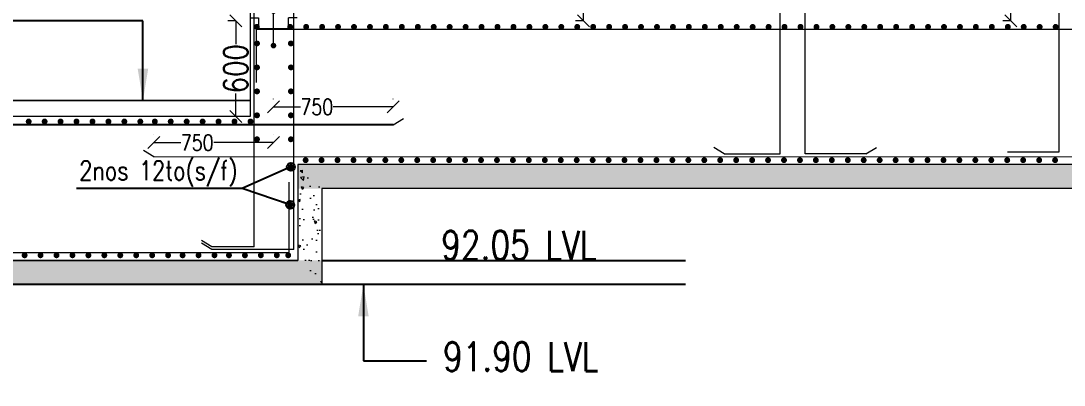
# Model space of a CAD drawing. Header units: millimetres. Extents: x -586673698 to -573385747, y -389867798 to -389752240.
# Drawn here: x -586615090 to -586608547, y -389860153 to -389857872 of the extents above; entities that cross this region are included whole.
import ezdxf
from ezdxf.enums import TextEntityAlignment as Align

# ---------------------------------------------------------------- set-up
doc = ezdxf.new("R2010")
doc.units = ezdxf.units.MM
doc.header["$LTSCALE"] = 100
for name, color, linetype, lineweight in [('dim', 11, 'Continuous', 13), ('FOOTING', 6, 'Continuous', 13), ('REIN', 1, 'Continuous', 20)]:
    doc.layers.add(name, color=color, linetype=linetype, lineweight=lineweight)
doc.layers.add('Layer1', color=7, linetype='Continuous')
doc.layers.add('text', color=7, linetype='Continuous')
doc.styles.add('combine', font='romanc.shx', dxfattribs={"width": 0.8})
doc.styles.add('simplex-0.8', font='simplex.shx', dxfattribs={"width": 0.8})
doc.styles.add('TIMESNEWROMAN', font='times.ttf')
doc.dimstyles.new('75 ISO', dxfattribs={"dimtxt": 100, "dimasz": 75, "dimexe": 75, "dimexo": 0.7, "dimgap": 0.4, "dimtad": 0, "dimtoh": 1, "dimdec": 0, "dimdsep": 46, "dimtxsty": 'combine', "dimblk": 'OBLIQUE', "dimcen": 0, "dimclrd": 11, "dimclre": 2, "dimclrt": 4, "dimadec": 1, "dimazin": 2, "dimtfac": 1, "dimtdec": 0, "dimtmove": 2, "dimatfit": 3, "dimldrblk": 'OBLIQUE', "dimfxl": 0, "dimtolj": 1, "dimtzin": 0, "dimlwd": -1, "dimlwe": -1, "dimarcsym": 0})
doc.dimstyles.new('FOOTINF DIM', dxfattribs={"dimtxt": 250, "dimasz": 40, "dimexe": 50, "dimexo": 80, "dimgap": 35, "dimtad": 1, "dimtoh": 1, "dimdec": 0, "dimzin": 1, "dimdsep": 46, "dimtxsty": 'TIMESNEWROMAN', "dimblk": 'TICK', "dimcen": 2, "dimclrd": 7, "dimclre": 250, "dimclrt": 32, "dimadec": 1, "dimazin": 0, "dimtfac": 1, "dimtdec": 0, "dimtix": 1, "dimtmove": 1, "dimatfit": 3, "dimfxl": 0, "dimlwd": -1, "dimlwe": -1, "dimarcsym": 0})
doc.dimstyles.get("Standard").update_dxf_attribs({"dimtxt": 0.18, "dimasz": 0.18, "dimexe": 0.18, "dimexo": 0.0625, "dimgap": 0.09, "dimtad": 0, "dimtih": 1, "dimtoh": 1, "dimdec": 4, "dimzin": 0, "dimdsep": 46, "dimtxsty": 'Standard', "dimcen": 0.09, "dimadec": 0, "dimazin": 0, "dimtfac": 1, "dimtdec": 4, "dimtofl": 0, "dimtmove": 0, "dimatfit": 3, "dimfxl": 0, "dimtolj": 1, "dimtzin": 0, "dimarcsym": 0})

# ---------------------------------------------------------------- blocks, each defined once
blk = doc.blocks.new('_Oblique')
at = {"color": 0, "linetype": 'ByBlock', "lineweight": -2}
blk.add_line((-0.5, -0.5), (0.5, 0.5), dxfattribs=at)
blk = doc.blocks.new('*D575')
at = {"layer": 'Defpoints', "color": 0, "transparency": 16777216}
for p in [(-586611561.4, -389853871.3), (-586611174.6, -389853871.3, 3.1), (-586611174.5, -389857870.9, 3.1)]:
    blk.add_point(p, dxfattribs=at)
at = {"layer": 'dim', "color": 2, "transparency": 16777216}
for p, q in [((-586611560.7, -389853871.3), (-586611611.4, -389853871.3)), ((-586611560.7, -389857870.9), (-586611611.4, -389857870.9))]:
    blk.add_line(p, q, dxfattribs=at)
at = {"layer": 'dim', "color": 11, "transparency": 16777216}
for p, q in [((-586611561.4, -389853871.3), (-586611561.4, -389855659.3)), ((-586611561.4, -389857870.9), (-586611561.4, -389856082.9))]:
    blk.add_line(p, q, dxfattribs=at)
at = {"layer": 'dim', "color": 11, "transparency": 16777216, "xscale": 75, "yscale": 75, "zscale": 75}
for p, rotation in [((-586611561.4, -389853871.3), 90.00068817298911), ((-586611561.4, -389857870.9), 270.0006881729891)]:
    blk.add_blockref('_Oblique', p, dxfattribs=dict(at, rotation=rotation))
at = {"layer": 'dim', "color": 4, "transparency": 16777216, "insert": (-586611561.4, -389855871.1), "char_height": 150, "attachment_point": 5, "rotation": 270.00069, "style": 'simplex-0.8'}
blk.add_mtext('\\A1;4000', dxfattribs=at)
blk = doc.blocks.new('*D601')
at = {"layer": 'Defpoints', "color": 0, "transparency": 16777216}
for p in [(-586608752.3, -389855271.6, -5.7), (-586608882.2, -389857871.6), (-586608752.3, -389857871.6, 46.9)]:
    blk.add_point(p, dxfattribs=at)
at = {"layer": 'dim', "color": 2, "transparency": 16777216}
for p, q in [((-586608881.5, -389855271.6), (-586608932.2, -389855271.6)), ((-586608883.1, -389857871.6), (-586608932.2, -389857871.6))]:
    blk.add_line(p, q, dxfattribs=at)
at = {"layer": 'dim', "color": 11, "transparency": 16777216}
for p, q in [((-586608882.2, -389855271.6), (-586608882.2, -389856359.8)), ((-586608882.2, -389857871.6), (-586608882.2, -389856783.4))]:
    blk.add_line(p, q, dxfattribs=at)
at = {"layer": 'dim', "color": 11, "transparency": 16777216, "xscale": 75, "yscale": 75, "zscale": 75}
for p, rotation in [((-586608882.2, -389855271.6), 90), ((-586608882.2, -389857871.6), 270)]:
    blk.add_blockref('_Oblique', p, dxfattribs=dict(at, rotation=rotation))
at = {"layer": 'dim', "color": 4, "transparency": 16777216, "insert": (-586608882.2, -389856571.6), "char_height": 150, "attachment_point": 5, "rotation": 90, "style": 'simplex-0.8'}
blk.add_mtext('\\A1;2600', dxfattribs=at)
blk = doc.blocks.new('R5T')
at = {"layer": 'REIN', "color": 4, "lineweight": 20}
for p, q in [((3073133, -1156537), (3073161, -1156537)), ((3073161, -1156570.3), (3073161, -1156537)), ((3073208.5, -1156624.9), (3073208.5, -1156515.7)), ((3073283, -1156536.5), (3073256.1, -1156536.5)), ((3073256.1, -1156536.5), (3073256.1, -1156570.3)), ((3073256.1, -1156570.3), (3073161, -1156570.3))]:
    blk.add_line(p, q, dxfattribs=at)
at = {"layer": 'REIN', "color": 4, "linetype": 'Continuous', "lineweight": 20, "const_width": 8.82}
for points in [[(3073204.1, -1156515.7, 1), (3073212.9, -1156515.7, 1)], [(3073204.1, -1156624.9, 1), (3073212.9, -1156624.9, 1)]]:
    blk.add_lwpolyline(points, format="xyb", close=True, dxfattribs=at)
blk = doc.blocks.new('TICK')
at = {"color": 13, "const_width": 0.1}
for points in [[(0, -3), (0, 3)], [(-2.12, -2.12), (2.12, 2.12)], [(-3, 0), (3, 0)]]:
    blk.add_lwpolyline(points, dxfattribs=at)
blk = doc.blocks.new('*U537')
at = {"layer": 'REIN', "lineweight": 13, "const_width": 18.4}
blk.add_lwpolyline([(9.2, 0, -1), (-9.2, 0, -1)], format="xyb", close=True, dxfattribs=at)
blk = doc.blocks.new('*D685')
at = {"layer": 'Defpoints', "color": 0, "transparency": 16777216}
for p in [(-586613352.8, -389857871.6, -39.2), (-586613742.1, -389858471.6), (-586613652.7, -389858471.6, 189.4)]:
    blk.add_point(p, dxfattribs=at)
at = {"layer": 'dim', "color": 2, "transparency": 16777216}
for p, q in [((-586613741.6, -389857871.6), (-586613792.1, -389857871.6)), ((-586613762.1, -389858471.6), (-586613792.1, -389858471.6))]:
    blk.add_line(p, q, dxfattribs=at)
at = {"layer": 'dim', "color": 11, "transparency": 16777216}
for p, q in [((-586613742.1, -389857871.6), (-586613742.1, -389858016.9)), ((-586613742.1, -389858471.6), (-586613742.1, -389858326.3))]:
    blk.add_line(p, q, dxfattribs=at)
at = {"layer": 'dim', "color": 11, "transparency": 16777216, "xscale": 75, "yscale": 75, "zscale": 75}
for p, rotation in [((-586613742.1, -389857871.6), 90), ((-586613742.1, -389858471.6), 270)]:
    blk.add_blockref('_Oblique', p, dxfattribs=dict(at, rotation=rotation))
at = {"layer": 'dim', "color": 4, "transparency": 16777216, "insert": (-586613742.1, -389858171.6), "char_height": 150, "attachment_point": 5, "rotation": 90, "style": 'simplex-0.8'}
blk.add_mtext('\\A1;600', dxfattribs=at)
blk = doc.blocks.new('*D669')
at = {"layer": 'Defpoints', "color": 0, "transparency": 16777216}
for p in [(-586612755.7, -389858410.8), (-586613505.6, -389858460.4, 4012.4), (-586612755.7, -389858460.4, 3271.1)]:
    blk.add_point(p, dxfattribs=at)
at = {"layer": 'dim', "color": 2, "transparency": 16777216}
for p, q in [((-586613505.6, -389858362.1), (-586613505.6, -389858360.8)), ((-586612755.7, -389858362.3), (-586612755.7, -389858360.8))]:
    blk.add_line(p, q, dxfattribs=at)
at = {"layer": 'dim', "color": 11, "transparency": 16777216}
for p, q in [((-586613505.6, -389858410.8), (-586613337.2, -389858410.8)), ((-586612755.7, -389858410.8), (-586613130.6, -389858410.8))]:
    blk.add_line(p, q, dxfattribs=at)
at = {"layer": 'dim', "color": 11, "transparency": 16777216, "xscale": 75, "yscale": 75, "zscale": 75, "rotation": 180}
blk.add_blockref('_Oblique', (-586613505.6, -389858410.8), dxfattribs=at)
at = {"layer": 'dim', "color": 11, "transparency": 16777216, "xscale": 75, "yscale": 75, "zscale": 75}
blk.add_blockref('_Oblique', (-586612755.7, -389858410.8), dxfattribs=at)
at = {"layer": 'dim', "color": 4, "transparency": 16777216, "insert": (-586613233.9, -389858410.8), "char_height": 100, "attachment_point": 5, "style": 'simplex-0.8'}
blk.add_mtext('\\A1;750', dxfattribs=at)
blk = doc.blocks.new('*D670')
at = {"layer": 'Defpoints', "color": 0, "transparency": 16777216}
for p in [(-586613505.7, -389858634.5), (-586614255.7, -389858684.1, 4012.4), (-586613505.7, -389858684.1, 3271.1)]:
    blk.add_point(p, dxfattribs=at)
at = {"layer": 'dim', "color": 2, "transparency": 16777216}
for p, q in [((-586614255.7, -389858585.8), (-586614255.7, -389858584.5)), ((-586613505.7, -389858586), (-586613505.7, -389858584.5))]:
    blk.add_line(p, q, dxfattribs=at)
at = {"layer": 'dim', "color": 11, "transparency": 16777216}
for p, q in [((-586614255.7, -389858634.5), (-586614087.2, -389858634.5)), ((-586613505.7, -389858634.5), (-586613880.7, -389858634.5))]:
    blk.add_line(p, q, dxfattribs=at)
at = {"layer": 'dim', "color": 11, "transparency": 16777216, "xscale": 75, "yscale": 75, "zscale": 75, "rotation": 180}
blk.add_blockref('_Oblique', (-586614255.7, -389858634.5), dxfattribs=at)
at = {"layer": 'dim', "color": 11, "transparency": 16777216, "xscale": 75, "yscale": 75, "zscale": 75}
blk.add_blockref('_Oblique', (-586613505.7, -389858634.5), dxfattribs=at)
at = {"layer": 'dim', "color": 4, "transparency": 16777216, "insert": (-586613983.9, -389858634.5), "char_height": 100, "attachment_point": 5, "style": 'simplex-0.8'}
blk.add_mtext('\\A1;750', dxfattribs=at)

msp = doc.modelspace()

# ---------------------------------------------------------------- hatches: boundary and pattern name
at = {"layer": 'dim', "lineweight": 5}
h = msp.add_hatch(dxfattribs=at)
h.set_pattern_fill('AR-CONC', color=8, angle=180)
h.set_pattern_definition([(50, (-587026735.93, -389858609.28), (182.18467, -15.939086), [19.05, -209.55]), (355, (-587026735.93, -389858609.28), (-35.24342, 191.056845), [15.24, -167.640584]), (100.451445, (-587026720.75, -389858610.61), (146.94125, 175.11775), [16.19001, -178.090245]), (46.1842, (-587026735.93, -389858558.48), (271.07904, -42.04233), [28.575, -314.325]), (96.63556, (-587026713.34, -389858562), (237.40413, 247.42612), [24.28502, -267.1356]), (351.18415, (-587026735.93, -389858558.48), (237.40413, 247.42612), [22.85997, -251.45973]), (21, (-587026710.53, -389858571.18), (151.61439, -102.2652), [19.05, -209.55]), (326, (-587026710.53, -389858571.18), (61.80203, 184.18797), [15.24, -167.64]), (71.451445, (-587026697.9, -389858579.7), (213.41642, 81.92277), [16.19001, -178.08994]), (37.5, (-587026735.93, -389858609.284), (3.088603, 84.555039), [0, -165.608, 0, -170.18, 0, -168.275]), (7.5, (-587026735.93, -389858609.28), (66.819663, 100.180575), [0, -97.028, 0, -161.798, 0, -64.135]), (327.5, (-587026792.57, -389858609.284), (135.590595, -5.728744), [0, -63.5, 0, -198.12, 0, -262.89]), (317.5, (-587026817.97, -389858609.28), (148.12918, 25.42649), [0, -82.55, 0, -131.572, 0, -186.69])])
h.paths.add_polyline_path([(-586603127.7, -389858771.6), (-586603127.7, -389858921.6), (-586613352.7, -389858921.6), (-586613352.7, -389858771.6)])
h.paths.add_polyline_path([(-586606642.1, -389858765.5), (-586607286.4, -389858765.5), (-586607286.4, -389858926.1), (-586606642.1, -389858926.1)], flags=9)
h = msp.add_hatch(dxfattribs=at)
h.set_pattern_fill('AR-CONC', color=8, angle=270)
h.set_pattern_definition([(140, (-586613493.42, -390281871.11), (15.939086, 182.18467), [19.05, -209.55]), (85, (-586613493.42, -390281871.11), (-191.056845, -35.24342), [15.24, -167.640584]), (190.451445, (-586613492.1, -390281855.93), (-175.11775, 146.94125), [16.19001, -178.090245]), (136.1842, (-586613544.22, -390281871.11), (42.04233, 271.07904), [28.575, -314.325]), (186.63556, (-586613540.72, -390281848.52), (-247.42612, 237.40413), [24.28502, -267.1356]), (81.18415, (-586613544.22, -390281871.1), (-247.42612, 237.40413), [22.85997, -251.45973]), (111, (-586613531.52, -390281845.71), (102.2652, 151.61439), [19.05, -209.55]), (56, (-586613531.52, -390281845.71), (-184.18797, 61.80203), [15.24, -167.64]), (161.451445, (-586613523, -390281833.08), (-81.92277, 213.41642), [16.19001, -178.08994]), (127.5, (-586613493.424, -390281871.11), (-84.555039, 3.088603), [0, -165.608, 0, -170.18, 0, -168.275]), (97.5, (-586613493.42, -390281871.11), (-100.180575, 66.819663), [0, -97.028, 0, -161.798, 0, -64.135]), (57.5, (-586613493.424, -390281927.754), (5.728744, 135.590595), [0, -63.5, 0, -198.12, 0, -262.89]), (47.5, (-586613493.42, -390281953.15), (-25.42649, 148.12918), [0, -82.55, 0, -131.572, 0, -186.69])])
h.paths.add_polyline_path([(-586613352.7, -389858771.6), (-586613202.7, -389858921.6), (-586613202.7, -389859521.5), (-586613352.7, -389859371.5)])
h.paths.add_polyline_path([(-586613331.1, -389862418.1), (-586613337.2, -389862421.6), (-586613176.6, -389862421.6), (-586613181.1, -389862421.6), (-586613256.9, -389862421.6)])
h = msp.add_hatch(dxfattribs=at)
h.set_pattern_fill('AR-CONC', color=8, angle=180)
h.set_pattern_definition([(50, (-587025651.6, -389858609.28), (182.18467, -15.939086), [19.05, -209.55]), (355, (-587025651.6, -389858609.28), (-35.24342, 191.056845), [15.24, -167.640584]), (100.451445, (-587025636.41, -389858610.61), (146.94125, 175.11775), [16.19001, -178.090245]), (46.1842, (-587025651.6, -389858558.48), (271.07904, -42.04233), [28.575, -314.325]), (96.63556, (-587025629, -389858562), (237.40413, 247.42612), [24.28502, -267.1356]), (351.18415, (-587025651.6, -389858558.48), (237.40413, 247.42612), [22.85997, -251.45973]), (21, (-587025626.2, -389858571.18), (151.61439, -102.2652), [19.05, -209.55]), (326, (-587025626.2, -389858571.18), (61.80203, 184.18797), [15.24, -167.64]), (71.451445, (-587025613.56, -389858579.7), (213.41642, 81.92277), [16.19001, -178.08994]), (37.5, (-587025651.596, -389858609.284), (3.088603, 84.555039), [0, -165.608, 0, -170.18, 0, -168.275]), (7.5, (-587025651.6, -389858609.28), (66.819663, 100.180575), [0, -97.028, 0, -161.798, 0, -64.135]), (327.5, (-587025708.24, -389858609.284), (135.590595, -5.728744), [0, -63.5, 0, -198.12, 0, -262.89]), (317.5, (-587025733.64, -389858609.28), (148.12918, 25.42649), [0, -82.55, 0, -131.572, 0, -186.69])])
h.paths.add_polyline_path([(-586602043.3, -389858771.6), (-586602043.3, -389858921.6), (-586612268.4, -389858921.6), (-586612268.4, -389858771.6)])
h.paths.add_polyline_path([(-586605557.7, -389858765.5), (-586606202.1, -389858765.5), (-586606202.1, -389858926.1), (-586605557.7, -389858926.1)], flags=9)
h = msp.add_hatch(dxfattribs=at)
h.set_pattern_fill('AR-CONC', color=8, angle=180)
h.set_pattern_definition([(50, (-587022902.16, -389858609.28), (182.18467, -15.939086), [19.05, -209.55]), (355, (-587022902.16, -389858609.28), (-35.24342, 191.056845), [15.24, -167.640584]), (100.451445, (-587022886.98, -389858610.61), (146.94125, 175.11775), [16.19001, -178.090245]), (46.1842, (-587022902.16, -389858558.48), (271.07904, -42.04233), [28.575, -314.325]), (96.63556, (-587022879.57, -389858562), (237.40413, 247.42612), [24.28502, -267.1356]), (351.18415, (-587022902.16, -389858558.48), (237.40413, 247.42612), [22.85997, -251.45973]), (21, (-587022876.76, -389858571.18), (151.61439, -102.2652), [19.05, -209.55]), (326, (-587022876.76, -389858571.18), (61.80203, 184.18797), [15.24, -167.64]), (71.451445, (-587022864.12, -389858579.7), (213.41642, 81.92277), [16.19001, -178.08994]), (37.5, (-587022902.16, -389858609.284), (3.088603, 84.555039), [0, -165.608, 0, -170.18, 0, -168.275]), (7.5, (-587022902.16, -389858609.28), (66.819663, 100.180575), [0, -97.028, 0, -161.798, 0, -64.135]), (327.5, (-587022958.8, -389858609.284), (135.590595, -5.728744), [0, -63.5, 0, -198.12, 0, -262.89]), (317.5, (-587022984.2, -389858609.28), (148.12918, 25.42649), [0, -82.55, 0, -131.572, 0, -186.69])])
h.paths.add_polyline_path([(-586599293.9, -389858771.6), (-586599293.9, -389858921.6), (-586609519, -389858921.6), (-586609519, -389858771.6)])
h.paths.add_polyline_path([(-586602808.3, -389858765.5), (-586603452.6, -389858765.5), (-586603452.6, -389858926.1), (-586602808.3, -389858926.1)], flags=9)
h = msp.add_hatch(dxfattribs=at)
h.set_pattern_fill('AR-CONC', color=8, angle=180)
h.set_pattern_definition([(50, (-587036436.07, -389859208.51), (182.18467, -15.939086), [19.05, -209.55]), (355, (-587036436.07, -389859208.51), (-35.24342, 191.056845), [15.24, -167.640584]), (100.451445, (-587036420.89, -389859209.84), (146.94125, 175.11775), [16.19001, -178.090245]), (46.1842, (-587036436.07, -389859157.7), (271.07904, -42.04233), [28.575, -314.325]), (96.63556, (-587036413.48, -389859161.21), (237.40413, 247.42612), [24.28502, -267.1356]), (351.18415, (-587036436.07, -389859157.7), (237.40413, 247.42612), [22.85997, -251.45973]), (21, (-587036410.67, -389859170.41), (151.61439, -102.2652), [19.05, -209.55]), (326, (-587036410.67, -389859170.41), (61.80203, 184.18797), [15.24, -167.64]), (71.451445, (-587036398.03, -389859178.93), (213.41642, 81.92277), [16.19001, -178.08994]), (37.5, (-587036436.07, -389859208.51), (3.088603, 84.555039), [0, -165.608, 0, -170.18, 0, -168.275]), (7.5, (-587036436.07, -389859208.51), (66.819663, 100.180575), [0, -97.028, 0, -161.798, 0, -64.135]), (327.5, (-587036492.71, -389859208.51), (135.590595, -5.728744), [0, -63.5, 0, -198.12, 0, -262.89]), (317.5, (-587036518.11, -389859208.51), (148.12918, 25.42649), [0, -82.55, 0, -131.572, 0, -186.69])])
h.paths.add_polyline_path([(-586613202.7, -389859370.8), (-586613202.7, -389859521.5), (-586623052.9, -389859520.8), (-586623052.9, -389859370.8)])
h.paths.add_polyline_path([(-586616983.1, -389859370.8), (-586616986.5, -389859364.7), (-586616986.5, -389859525.4), (-586616986.5, -389859520.8), (-586616986.5, -389859445)])

# ---------------------------------------------------------------- linework, layer by layer
for p, q in [((-586613652.7, -389858371.6, 189.4), (-586622602.9, -389858371.5, -1062.9)), ((-586613202.7, -389859371.5, -1116), (-586610921.5, -389859371.5, -1116)), ((-586613202.7, -389859521.5, -1116), (-586610921.5, -389859521.5, -1116))]:
    msp.add_line(p, q)
at = {"color": 1}
msp.add_line((-586612755.7, -389858523.3, -1139.5), (-586623502, -389858520.7, -352.5), dxfattribs=at)
at = {"color": 3}
msp.add_line((-586623052.9, -389859521.5, 1606.8), (-586613202.7, -389859521.5, -1116), dxfattribs=at)
at = {"layer": 'FOOTING', "color": 3, "linetype": 'Continuous', "lineweight": 9, "ltscale": 0.8}
for p, q in [((-586613652.7, -389853371.7, -1289.9), (-586613652.7, -389858471.6, 189.4)), ((-586613652.7, -389858471.6, 189.4), (-586622602.9, -389858471.5, -1062.9)), ((-586596552.7, -389858771.6, -1281), (-586613352.7, -389858771.6, -1292.8)), ((-586613352.7, -389858771.6, -1292.8), (-586613352.7, -389859371.5, -1116)), ((-586594181.6, -389858921.6, -1278), (-586613202.7, -389858921.6, -1289.7)), ((-586613202.6, -389858921.6, -1289.7), (-586613202.7, -389859521.5, -1116)), ((-586622902.9, -389859371.5, 1633.2), (-586613352.7, -389859371.5, 1604.8)), ((-586613352.7, -389859371.5, 1604.8), (-586622902.9, -389859371.5, 1606.8))]:
    msp.add_line(p, q, dxfattribs=at)
at = {"layer": 'REIN', "lineweight": 13}
for p, q in [((-586613627.7, -389859286.4, 176.8), (-586613627.7, -389853406.6, -36.8)), ((-586610327.7, -389858704.7, -3.4), (-586610327.7, -389853384.1, 1246.9)), ((-586610171.4, -389858704.7, -3.4), (-586610171, -389853394.4, -1296.1)), ((-586613377.7, -389859304.1, 189.9), (-586613377.7, -389853431.6, -36.8)), ((-586608578.2, -389858692, -2413.3), (-586608578.2, -389855287.7, -992.2)), ((-586594287.4, -389857928, -16.6), (-586613615.2, -389857925.9, 17.3)), ((-586613615.1, -389857925.9, 17.3), (-586613615.1, -389858257.2, -1245.8)), ((-586612755.7, -389858523.3, -1139.5), (-586612690.3, -389858484.1, -1145.7)), ((-586614255.7, -389858722.3, -1322), (-586614321, -389858683.2, -1328.1)), ((-586610678.6, -389858704.7, -8.6), (-586610743.9, -389858665.5, -14.8)), ((-586610678.6, -389858704.7, -8.6), (-586610328.2, -389858704.7, -3.4)), ((-586609790.1, -389858704.4, 0.4), (-586610171.4, -389858703.5, -3.1)), ((-586609790.1, -389858704.4, 0.4), (-586609724.7, -389858665.2, -5.8)), ((-586608901.9, -389858692, -2413.3), (-586608578.2, -389858692, -2413.3)), ((-586614255.7, -389858722.3, -1322), (-586594313.3, -389858721.6, -5.9)), ((-586613409.9, -389858882.2, 1604.5), (-586613409.9, -389859321.5, 1604.5)), ((-586613892.2, -389859304.1, 1611.8), (-586613957.6, -389859264.9, 1605.6)), ((-586613891.8, -389859286.4, 176.8), (-586613957.2, -389859247.3, 170.7)), ((-586613627.3, -389859286.4, 176.8), (-586613891.8, -389859286.4, 176.8)), ((-586622871.9, -389859321.5, 1631.1), (-586613409.9, -389859321.5, 1604.5)), ((-586613377.7, -389859304.1, 1611.8), (-586613892.2, -389859304.1, 1611.8))]:
    msp.add_line(p, q, dxfattribs=at)
at = {"layer": 'REIN', "lineweight": 13, "const_width": 18.4}
for points, elevation in [([(-586613618.1, -389858013.4, 1), (-586613599.7, -389858013.4, 1)], -1293.1), ([(-586613405.6, -389858013.4, 1), (-586613387.2, -389858013.4, 1)], -1293.1), ([(-586613618.1, -389858163.4, 1), (-586613599.7, -389858163.4, 1)], -1293.1), ([(-586613405.6, -389858163.4, 1), (-586613387.2, -389858163.4, 1)], -1293.1), ([(-586613618.1, -389858313.4, 1), (-586613599.7, -389858313.4, 1)], -1293.1), ([(-586613405.6, -389858313.4, 1), (-586613387.2, -389858313.4, 1)], -1293.1), ([(-586613618.1, -389858463.4, 1), (-586613599.7, -389858463.4, 1)], -1293.1), ([(-586613405.6, -389858463.4, 1), (-586613387.2, -389858463.4, 1)], -1293.1), ([(-586613618.2, -389858613.4, 1), (-586613599.8, -389858613.4, 1)], -1293.1), ([(-586613405.6, -389858613.4, 1), (-586613387.2, -389858613.4, 1)], -1293.1), ([(-586613387.1, -389858786.3, -1), (-586613405.5, -389858786.3, -1)], 347.9), ([(-586613391.2, -389859024.2, -1), (-586613409.6, -389859024.2, -1)], 347.9)]:
    msp.add_lwpolyline(points, format="xyb", close=True, dxfattribs=dict(at, elevation=elevation))

# ---------------------------------------------------------------- block references
at = {"layer": 'Layer1', "color": 0, "linetype": 'ByBlock', "lineweight": -2, "extrusion": (0, 0, -1), "zscale": -1}
for p in [(586613609.9, -389857909.5), (586613400.7, -389857909.5), (586613300.7, -389857909.5), (586613200.7, -389857909.5), (586613100.7, -389857909.5), (586613000.7, -389857909.5), (586612900.7, -389857909.5), (586612800.7, -389857909.5), (586612700.7, -389857909.5), (586612600.7, -389857909.5), (586612500.7, -389857909.5), (586612400.7, -389857909.5), (586612300.7, -389857909.5), (586612200.7, -389857909.5), (586612100.7, -389857909.5), (586612000.7, -389857909.5), (586611900.7, -389857909.5), (586611800.7, -389857909.5), (586611700.7, -389857909.5), (586611600.7, -389857909.5), (586611500.7, -389857909.5), (586611400.7, -389857909.5), (586611300.7, -389857909.5), (586611200.7, -389857909.5), (586611100.7, -389857909.5), (586611000.7, -389857909.5), (586610900.7, -389857909.5), (586610800.7, -389857909.5), (586610700.7, -389857909.5), (586610600.7, -389857909.5), (586610500.7, -389857909.5), (586610400.7, -389857909.5), (586610300.7, -389857909.5), (586610200.7, -389857909.5), (586610100.7, -389857909.5), (586610000.7, -389857909.5), (586609900.7, -389857909.5), (586609800.7, -389857909.5), (586609700.7, -389857909.5), (586609600.7, -389857909.5), (586609500.7, -389857909.5), (586609400.7, -389857909.5), (586609300.7, -389857909.5), (586609200.7, -389857909.5), (586609100.7, -389857909.5), (586609000.7, -389857909.5), (586608900.7, -389857909.5), (586608800.7, -389857909.5), (586608700.7, -389857909.5), (586608600.7, -389857909.5), (586615040.8, -389858502.1, -176.8), (586614940.8, -389858502.1, -176.8), (586614840.8, -389858502.1, -176.8), (586614740.8, -389858502.1, -176.8), (586614640.8, -389858502.1, -176.8), (586614540.8, -389858502.1, -176.8), (586614440.8, -389858502.1, -176.8), (586614340.8, -389858502.1, -176.8), (586614250, -389858502.1, -176.8), (586614150, -389858502.1, -176.8), (586614050, -389858502.1, -176.8), (586613950, -389858502.1, -176.8), (586613850, -389858502.1, -176.8), (586613750, -389858502.1, -176.8), (586613650, -389858502.1, -176.8), (586613304.1, -389858744.2), (586613204.1, -389858744.2), (586613104.1, -389858744.2), (586613004.1, -389858744.2), (586612904.1, -389858744.2), (586612804.1, -389858744.2), (586612704.1, -389858744.2), (586612604.1, -389858744.2), (586612504.1, -389858744.2), (586612404.1, -389858744.2), (586612304.1, -389858744.2), (586612204.1, -389858744.2), (586612104.1, -389858744.2), (586612004.1, -389858744.2), (586611904.1, -389858744.2), (586611804.1, -389858744.2), (586611704.1, -389858744.2), (586611604.1, -389858744.2), (586611504.1, -389858744.2), (586611404.1, -389858744.2), (586611304.1, -389858744.2), (586611204.1, -389858744.2), (586611104.1, -389858744.2), (586611004.1, -389858744.2), (586610904.1, -389858744.2), (586610804.1, -389858744.2), (586610704.1, -389858744.2), (586610604.1, -389858744.2), (586610504.1, -389858744.2), (586610404.1, -389858744.2), (586610304.1, -389858744.2), (586610204.1, -389858744.2), (586610104.1, -389858744.2), (586610004.1, -389858744.2), (586609904.1, -389858744.2), (586609804.1, -389858744.2), (586609704.1, -389858744.2), (586609604.1, -389858744.2), (586609504.1, -389858744.2), (586609404.1, -389858744.2), (586609304.1, -389858744.2), (586609204.1, -389858744.2), (586609104.1, -389858744.2), (586609004.1, -389858744.2), (586608904.1, -389858744.2), (586608804.1, -389858744.2), (586608704.1, -389858744.2), (586608604.1, -389858744.2), (586615066.4, -389859339.8, -176.8), (586614966.4, -389859339.8, -176.8), (586614866.4, -389859339.8, -176.8), (586614766.4, -389859339.8, -176.8), (586614666.4, -389859339.8, -176.8), (586614566.4, -389859339.8, -176.8), (586614466.4, -389859339.8, -176.8), (586614366.4, -389859339.8, -176.8), (586614266.4, -389859339.8, -176.8), (586614166.4, -389859339.8, -176.8), (586614075.6, -389859339.8, -176.8), (586613975.6, -389859339.8, -176.8), (586613875.6, -389859339.8, -176.8), (586613784.8, -389859339.8, -176.8), (586613684.8, -389859339.8, -176.8), (586613584.8, -389859339.8, -176.8), (586613484.8, -389859339.8, -176.8), (586613413.3, -389859339.8, -176.8)]:
    msp.add_blockref('*U537', p, dxfattribs=at)
at = {"layer": 'text', "color": 7, "xscale": -1.97445126585514, "yscale": 1.97445126585514, "zscale": 1.97445126585514}
msp.add_blockref('R5T', (-580545605.2, -387574327.3, -257.1), dxfattribs=at)

# ---------------------------------------------------------------- texts
at = {"layer": 'Layer1', "color": 6, "style": 'simplex-0.8', "width": 0.8}
for s, p in [('92.05 LVL', (-586611478.8, -389859419.6)), ('91.90 LVL', (-586611467.5, -389860118.3))]:
    msp.add_text(s, height=179.99, dxfattribs=at).set_placement(p, align=Align.BOTTOM_RIGHT)
at = {"layer": 'text', "color": 4, "style": 'simplex-0.8', "width": 0.8}
msp.add_text('2nos 12to(s/f)', height=119.993, dxfattribs=at).set_placement((-586613732.3, -389858905.3, 347.9), align=Align.BOTTOM_RIGHT)

# ---------------------------------------------------------------- dimensions: what is measured, and where the dimension line sits
at = {"layer": 'dim'}
dim = msp.add_aligned_dim(p1=(-586611174.5, -389857870.9, -36.1), p2=(-586611174.6, -389853871.3, -36.1), distance=386.8, dimstyle='75 ISO', override={"dimtxt": 150, "dimexe": 50, "dimtxsty": 'simplex-0.8', "dimtmove": 1, "dimfxl": 0.7, "dimfxlon": 1}, dxfattribs=at)
dim.commit()
dim.dimension.update_dxf_attribs({"geometry": '*D575', "text_midpoint": (-586611561.4, -389855871.1, -39.2)})
for base, p1, p2, picture, middle in [((-586608882.2, -389857871.6, -39.2), (-586608752.3, -389855271.6, -44.8), (-586608752.3, -389857871.6, 7.7), '*D601', (-586608882.2, -389856571.6, -39.2)), ((-586613742.1, -389858471.6), (-586613352.8, -389857871.6, -39.2), (-586613652.7, -389858471.6, 189.4), '*D685', (-586613742.1, -389858171.6))]:
    dim = msp.add_linear_dim(base=base, p1=p1, p2=p2, angle=90, dimstyle='75 ISO', override={"dimtxt": 150, "dimexe": 50, "dimtxsty": 'simplex-0.8', "dimtmove": 1}, dxfattribs=at)
    dim.commit()
    dim.dimension.update_dxf_attribs({"geometry": picture, "text_midpoint": middle})
for base, p1, p2, picture, middle in [((-586612755.7, -389858410.8, -1139.5), (-586613505.6, -389858460.4, 2872.9), (-586612755.7, -389858460.4, 2131.6), '*D669', (-586613233.9, -389858410.8, -1139.5)), ((-586613505.7, -389858634.5, -1322), (-586614255.7, -389858684.1, 2690.4), (-586613505.7, -389858684.1, 1949.1), '*D670', (-586613983.9, -389858634.5, -1322))]:
    dim = msp.add_linear_dim(base=base, p1=p1, p2=p2, dimstyle='75 ISO', override={"dimexe": 50, "dimtxsty": 'simplex-0.8', "dimtmove": 1}, dxfattribs=at)
    dim.commit()
    dim.dimension.update_dxf_attribs({"geometry": picture, "text_midpoint": middle, "dimtype": 160})

# ---------------------------------------------------------------- leaders
for points, override in [([(-586614324.3, -389858371.6, -8), (-586614324.3, -389857872.6, -8), (-586616771.8, -389857872.6, -8)], {"dimasz": 200, "dimfxlon": 1}), ([(-586612941.7, -389859521.5, -1116), (-586612941.7, -389859999.9, -1116), (-586612545.3, -389859999.9, -1116)], {"dimasz": 200, "dimgap": 0.09, "dimtad": 0, "dimfxlon": 1})]:
    msp.add_leader(points, dimstyle='Standard', override=override)
at = {"color": 13, "lineweight": 5}
for points in [[(-586613396.3, -389858786.3, 727.3), (-586613702.9, -389858921.9, 727.3), (-586614740.1, -389858921.9, 727.3)], [(-586613400.4, -389859024.2, 3449.2), (-586613702.9, -389858921.9, 3449.2)]]:
    msp.add_leader(points, dimstyle='FOOTINF DIM', override={"dimasz": 50, "dimtad": 0, "dimclrd": 11, "dimldrblk": 'Origin', "dimfxl": 100, "dimfxlon": 1, "dimarcsym": 1}, dxfattribs=at)

doc.saveas('drawing.dxf')
